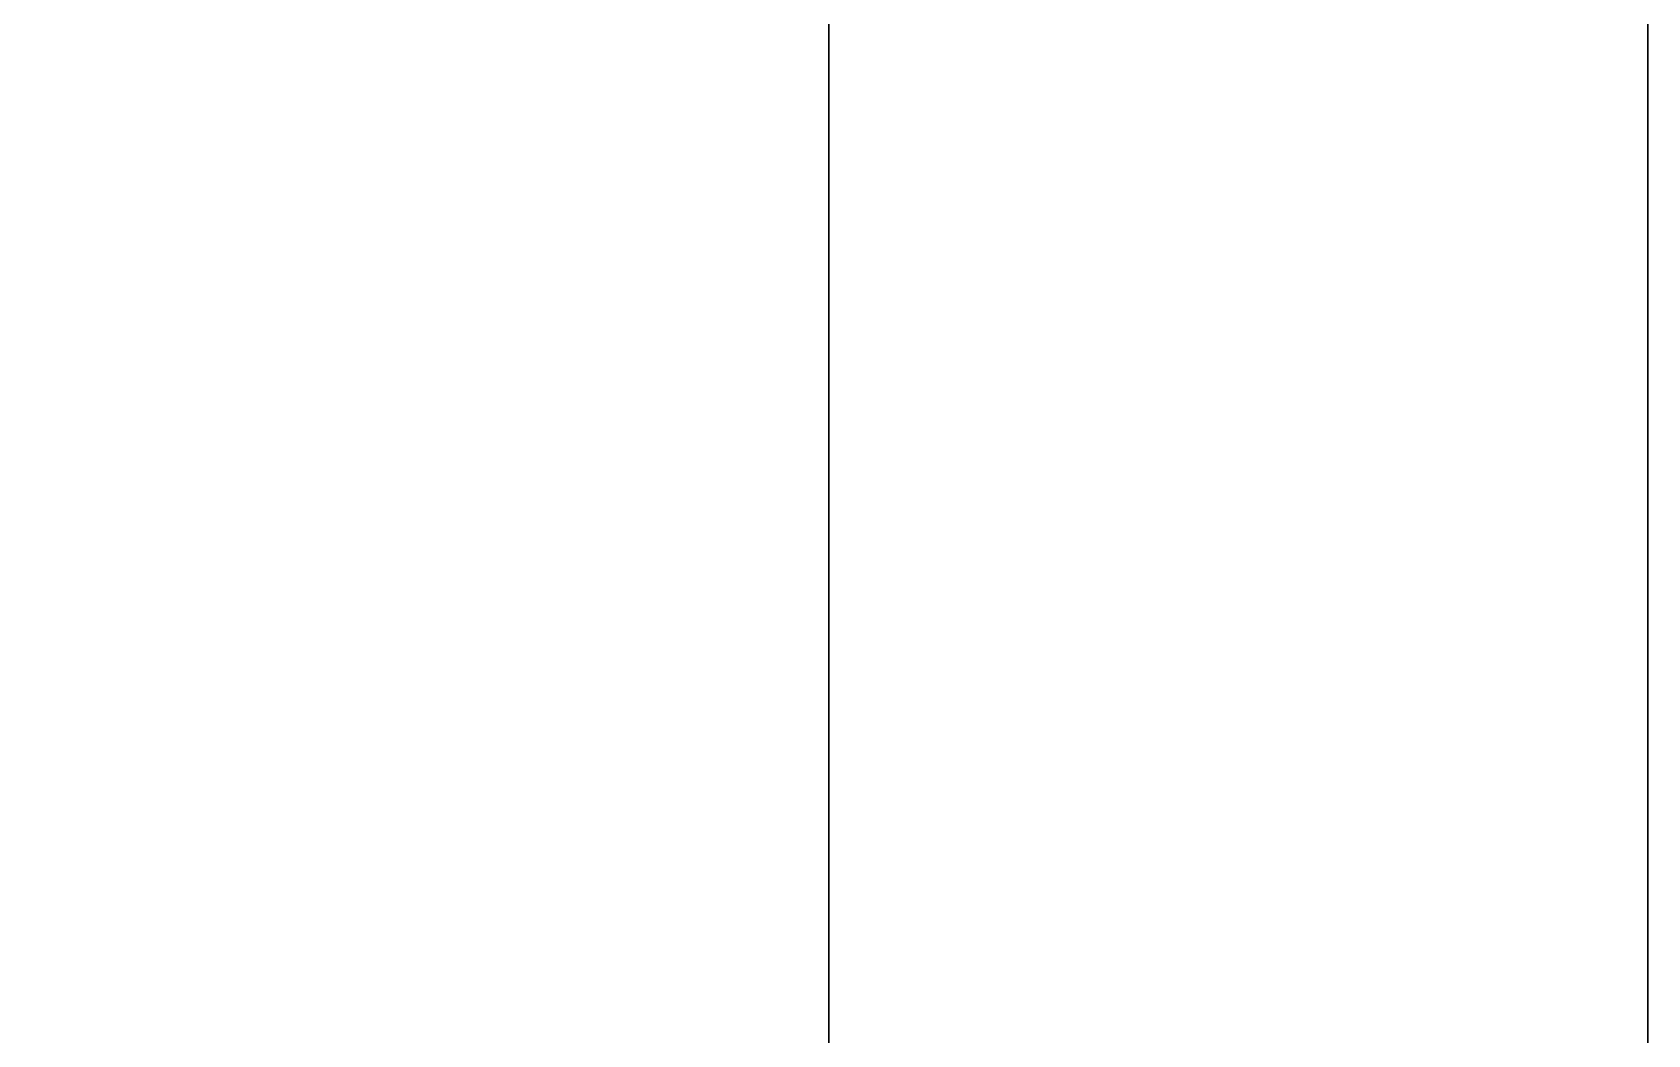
# Model space of a CAD drawing. Header units: metres. Extents: x 0 to 978, y 0 to 1152.
# Drawn here: x 146.4 to 288, y 175.7 to 263.5 of the extents above; entities that cross this region are included whole.
import ezdxf

# ---------------------------------------------------------------- set-up
doc = ezdxf.new("R2010")
doc.units = ezdxf.units.M

msp = doc.modelspace()

# ---------------------------------------------------------------- linework, layer by layer
for points in [[(216.25, 0), (216.25, 26.19), (216.25, 52.38), (216.25, 78.58), (216.25, 104.77), (216.25, 130.96), (216.25, 157.15), (216.25, 183.34), (216.25, 209.53), (216.25, 235.73), (216.25, 261.92), (216.25, 288.11), (216.25, 314.3), (216.25, 340.49), (216.25, 366.68), (216.25, 392.88), (216.25, 419.07), (216.25, 445.26), (216.25, 471.45), (216.25, 497.64), (216.25, 523.83), (216.25, 550.03), (216.25, 576.22)], [(216.25, 0), (216.25, 26.19), (216.25, 52.38), (216.25, 78.58), (216.25, 104.77), (216.25, 130.96), (216.25, 157.15), (216.25, 183.34), (216.25, 209.53), (216.25, 235.73), (216.25, 261.92), (216.25, 288.11), (216.25, 314.3), (216.25, 340.49), (216.25, 366.68), (216.25, 392.88), (216.25, 419.07), (216.25, 445.26), (216.25, 471.45), (216.25, 497.64), (216.25, 523.83), (216.25, 550.03), (216.25, 576.22)], [(216.25, 0), (216.25, 23.27), (216.25, 46.55), (216.25, 69.82), (216.25, 93.09), (216.25, 116.36), (216.25, 139.64), (216.25, 162.91), (216.25, 186.18), (216.25, 209.45), (216.25, 232.73), (216.25, 256), (216.25, 279.27), (216.25, 302.55), (216.25, 325.82), (216.25, 349.09), (216.25, 372.36)], [(216.25, 372.36), (216.25, 349.09), (216.25, 325.82), (216.25, 302.55), (216.25, 279.27), (216.25, 256), (216.25, 232.73), (216.25, 209.45), (216.25, 186.18), (216.25, 162.91), (216.25, 139.64), (216.25, 116.36), (216.25, 93.09), (216.25, 69.82), (216.25, 46.55), (216.25, 23.27), (216.25, 0)], [(216.25, 0), (216.25, 23.27), (216.25, 46.55), (216.25, 69.82), (216.25, 93.09), (216.25, 116.36), (216.25, 139.64), (216.25, 162.91), (216.25, 186.18), (216.25, 209.45), (216.25, 232.73), (216.25, 256), (216.25, 279.27), (216.25, 302.55), (216.25, 325.82), (216.25, 349.09), (216.25, 372.36)], [(216.25, 372.36), (216.25, 349.09), (216.25, 325.82), (216.25, 302.55), (216.25, 279.27), (216.25, 256), (216.25, 232.73), (216.25, 209.45), (216.25, 186.18), (216.25, 162.91), (216.25, 139.64), (216.25, 116.36), (216.25, 93.09), (216.25, 69.82), (216.25, 46.55), (216.25, 23.27), (216.25, 0)], [(288, 363.64), (288, 334.55), (288, 305.45), (288, 276.36), (288, 247.27), (288, 218.18), (288, 189.09), (288, 160)], [(288, 363.64), (288, 334.55), (288, 305.45), (288, 276.36), (288, 247.27), (288, 218.18), (288, 189.09), (288, 160)], [(288, 362.04), (288, 351.24), (288, 340.43), (288, 329.62), (288, 318.81), (288, 308.01), (288, 297.2), (288, 286.39), (288, 275.59), (288, 264.78), (288, 253.97), (288, 243.16), (288, 232.36), (288, 221.55), (288, 210.74), (288, 199.93), (288, 189.13), (288, 178.32), (288, 167.51)], [(288, 167.51), (288, 178.32), (288, 189.13), (288, 199.93), (288, 210.74), (288, 221.55), (288, 232.36), (288, 243.16), (288, 253.97), (288, 264.78), (288, 275.59), (288, 286.39), (288, 297.2), (288, 308.01), (288, 318.81), (288, 329.62), (288, 340.43), (288, 351.24), (288, 362.04)], [(288, 362.04), (288, 351.24), (288, 340.43), (288, 329.62), (288, 318.81), (288, 308.01), (288, 297.2), (288, 286.39), (288, 275.59), (288, 264.78), (288, 253.97), (288, 243.16), (288, 232.36), (288, 221.55), (288, 210.74), (288, 199.93), (288, 189.13), (288, 178.32), (288, 167.51)], [(288, 167.51), (288, 178.32), (288, 189.13), (288, 199.93), (288, 210.74), (288, 221.55), (288, 232.36), (288, 243.16), (288, 253.97), (288, 264.78), (288, 275.59), (288, 286.39), (288, 297.2), (288, 308.01), (288, 318.81), (288, 329.62), (288, 340.43), (288, 351.24), (288, 362.04)], [(288, 160.89), (288, 177.51), (288, 194.14), (288, 210.76), (288, 227.39), (288, 244.01), (288, 260.64), (288, 277.27), (288, 293.89), (288, 310.52), (288, 327.14), (288, 343.77), (288, 360.39)], [(288, 160.89), (288, 177.51), (288, 194.14), (288, 210.76), (288, 227.39), (288, 244.01), (288, 260.64), (288, 277.27), (288, 293.89), (288, 310.52), (288, 327.14), (288, 343.77), (288, 360.39)], [(288, 357.45), (288, 340.82), (288, 324.2), (288, 307.57), (288, 290.95), (288, 274.32), (288, 257.69), (288, 241.07), (288, 224.44), (288, 207.82), (288, 191.19), (288, 174.57)], [(288, 174.57), (288, 191.19), (288, 207.82), (288, 224.44), (288, 241.07), (288, 257.69), (288, 274.32), (288, 290.95), (288, 307.57), (288, 324.2), (288, 340.82), (288, 357.45)], [(288, 174.57), (288, 191.19), (288, 207.82), (288, 224.44), (288, 241.07), (288, 257.69), (288, 274.32), (288, 290.95), (288, 307.57), (288, 324.2), (288, 340.82), (288, 357.45)], [(288, 357.45), (288, 340.82), (288, 324.2), (288, 307.57), (288, 290.95), (288, 274.32), (288, 257.69), (288, 241.07), (288, 224.44), (288, 207.82), (288, 191.19), (288, 174.57)], [(288, 174.57), (288, 191.19), (288, 207.82), (288, 224.44), (288, 241.07), (288, 257.69), (288, 274.32), (288, 290.95), (288, 307.57), (288, 324.2), (288, 340.82), (288, 357.45)], [(288, 174.57), (288, 191.19), (288, 207.82), (288, 224.44), (288, 241.07), (288, 257.69), (288, 274.32), (288, 290.95), (288, 307.57), (288, 324.2), (288, 340.82), (288, 357.45)], [(216.25, 353.15), (216.25, 326.96), (216.25, 300.77), (216.25, 274.58), (216.25, 248.39), (216.25, 222.19), (216.25, 196), (216.25, 169.81), (216.25, 143.62), (216.25, 117.43), (216.25, 91.24), (216.25, 65.04), (216.25, 38.85), (216.25, 12.66), (202.71, 0), (176.52, 0), (150.33, 0), (124.14, 0), (97.95, 0), (71.75, 0)], [(216.25, 353.15), (216.25, 326.96), (216.25, 300.77), (216.25, 274.58), (216.25, 248.39), (216.25, 222.19), (216.25, 196), (216.25, 169.81), (216.25, 143.62), (216.25, 117.43), (216.25, 91.24), (216.25, 65.04), (216.25, 38.85), (216.25, 12.66), (202.71, 0), (176.52, 0), (150.33, 0), (124.14, 0), (97.95, 0), (71.75, 0)], [(0, 0), (29.09, 0), (58.18, 0), (87.27, 0), (116.36, 0), (145.45, 0), (174.55, 0), (203.64, 0), (232.73, 0), (261.82, 0), (288, 2.91), (288, 32), (288, 61.09), (288, 90.18), (288, 119.27), (288, 148.36), (288, 177.45), (288, 206.55), (288, 235.64), (288, 264.73), (288, 293.82), (288, 322.91), (288, 352)], [(0, 0), (29.09, 0), (58.18, 0), (87.27, 0), (116.36, 0), (145.45, 0), (174.55, 0), (203.64, 0), (232.73, 0), (261.82, 0), (288, 2.91), (288, 32), (288, 61.09), (288, 90.18), (288, 119.27), (288, 148.36), (288, 177.45), (288, 206.55), (288, 235.64), (288, 264.73), (288, 293.82), (288, 322.91), (288, 352)]]:
    msp.add_lwpolyline(points)

doc.saveas('drawing.dxf')
